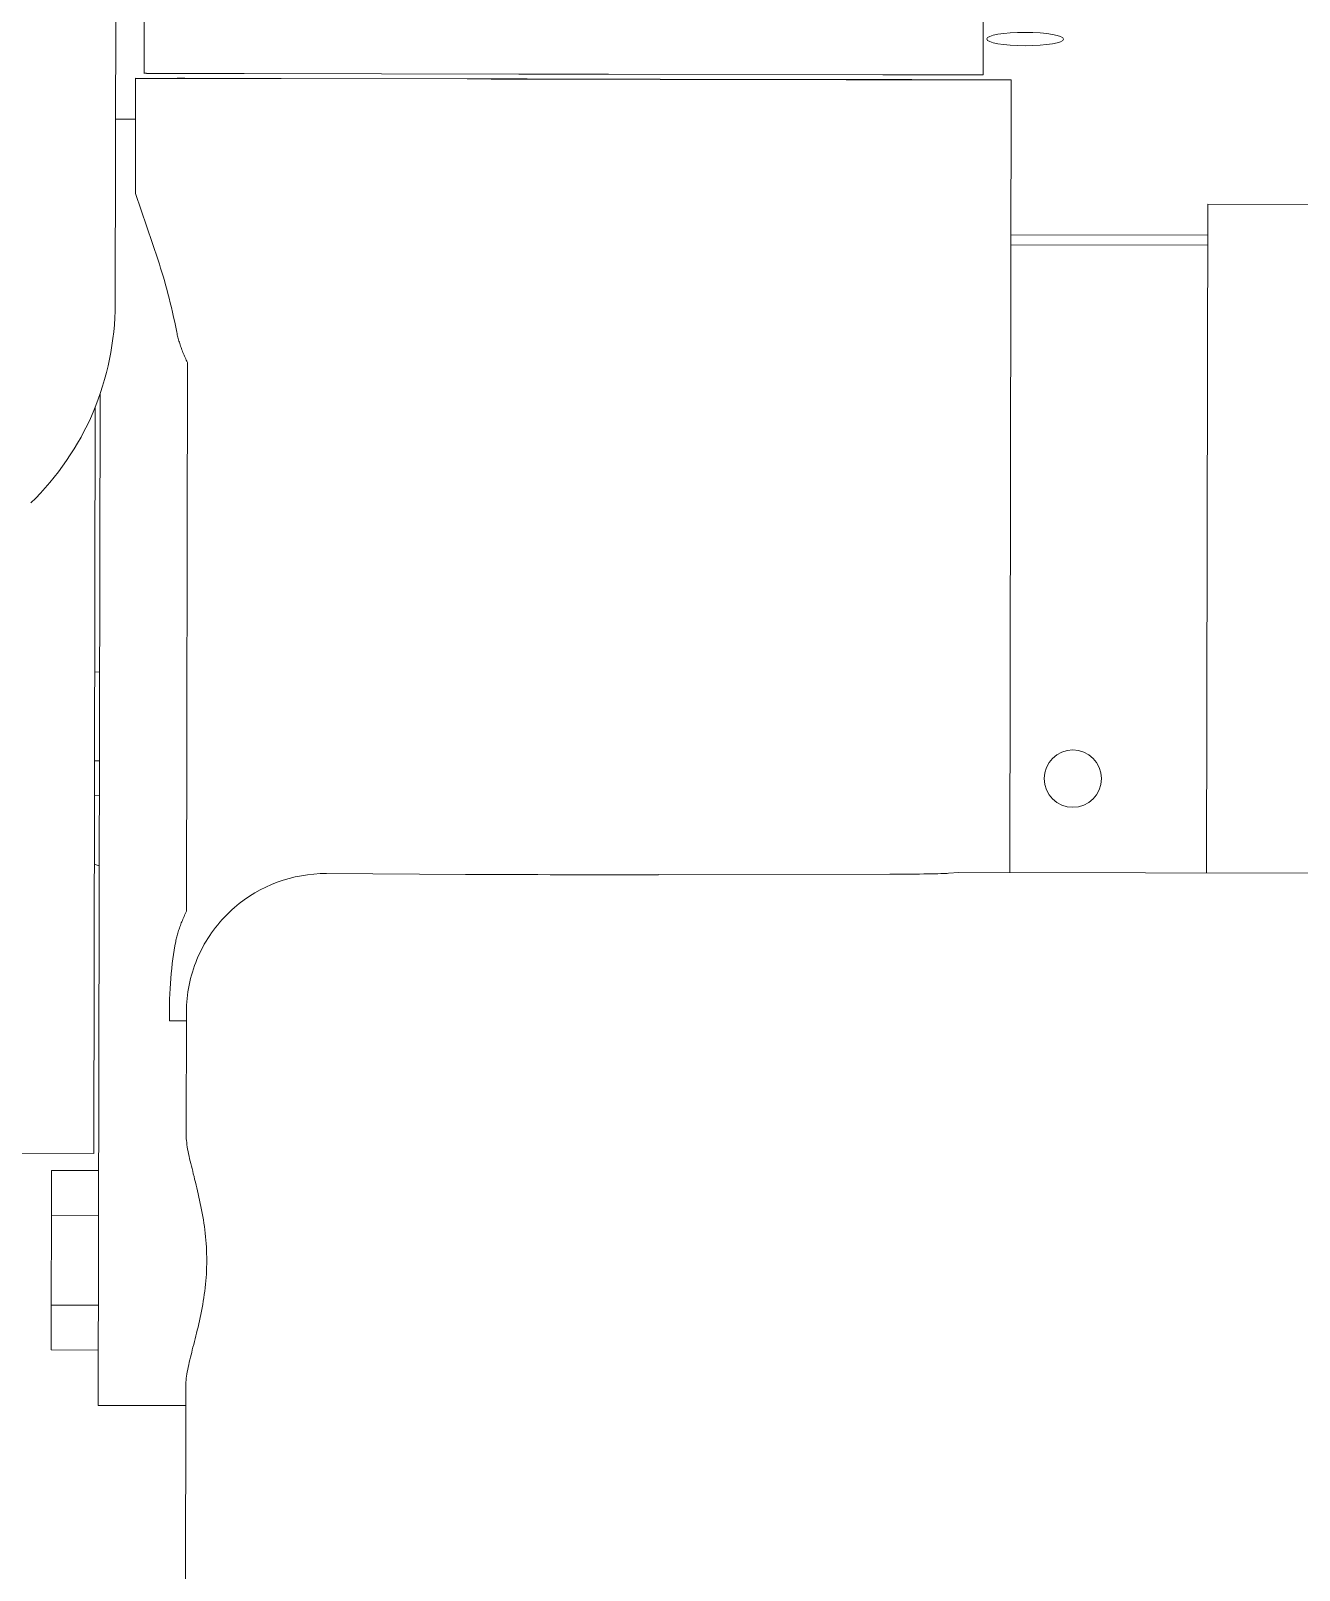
# Model space of a CAD drawing. Extents: x 766778 to 845620, y 133762 to 209800.
# Drawn here: x 786480.5 to 786661.9, y 190364.5 to 190584.6 of the extents above; entities that cross this region are included whole.
import ezdxf

# ---------------------------------------------------------------- set-up
doc = ezdxf.new("R2010")
doc.units = 0
doc.header["$MEASUREMENT"] = 0
doc.layers.get('0').update_dxf_attribs({"color": 1, "linetype": 'CONTINUOUS'})
doc.layers.add('LA-4748_SHOWN', color=2, linetype='CONTINUOUS', lineweight=53)

# ---------------------------------------------------------------- blocks, each defined once
blk = doc.blocks.new('ENGINE')
at = {"layer": 'LA-4748_SHOWN', "color": 252, "lineweight": 5}
for p, q in [((945441.96, 205236.77), (945442.37, 205313.82)), ((945446.21, 205269.74), (945446.34, 205294.74)), ((945566.21, 205269.11), (945566.34, 205294.11)), ((945445, 205269.03), (945444.92, 205252.59)), ((945450.96, 205269.01), (945445, 205269.04)), ((945445, 205269.04), (945445, 205269.03)), ((945445, 205269.03), (945450.96, 205269)), ((945446.55, 205269.74), (945450.77, 205269.71)), ((945492.42, 205268.8), (945459.34, 205268.97)), ((945459.34, 205268.95), (945492.4, 205268.78)), ((945460.53, 205269.66), (945499.8, 205269.45)), ((945512.62, 205269.38), (945551.88, 205269.18)), ((945553.07, 205268.48), (945519.99, 205268.65)), ((945520, 205268.63), (945553.07, 205268.46)), ((945568.71, 205268.39), (945561.45, 205268.43)), ((945561.45, 205268.42), (945568.72, 205268.38)), ((945561.64, 205269.13), (945565.86, 205269.11)), ((945570.2, 205268.38), (945569.61, 205155.05)), ((945442.1, 205263.2), (945444.97, 205263.19)), ((945448.13, 205243.01), (945444.92, 205252.59)), ((945597.77, 205154.9), (945598.27, 205250.51)), ((945613.25, 205250.43), (945598.27, 205250.51)), ((945598.25, 205246.07), (945570.09, 205246.22)), ((945598.24, 205244.64), (945570.08, 205244.79)), ((945441.91, 205234.79), (945441.95, 205235.78)), ((945441.95, 205235.78), (945441.96, 205236.77)), ((945441.75, 205232.82), (945441.84, 205233.8)), ((945441.84, 205233.8), (945441.91, 205234.79)), ((945441.32, 205229.87), (945441.49, 205230.85)), ((945441.49, 205230.85), (945441.63, 205231.83)), ((945441.63, 205231.83), (945441.75, 205232.82)), ((945450.8, 205232.53), (945450.77, 205232.7)), ((945450.84, 205232.35), (945450.8, 205232.53)), ((945450.88, 205232.17), (945450.84, 205232.35)), ((945450.93, 205231.99), (945450.88, 205232.17)), ((945450.97, 205231.81), (945450.93, 205231.99)), ((945451.02, 205231.63), (945450.97, 205231.81)), ((945451.07, 205231.45), (945451.02, 205231.63)), ((945451.13, 205231.27), (945451.07, 205231.45)), ((945451.18, 205231.09), (945451.13, 205231.27)), ((945451.24, 205230.91), (945451.18, 205231.09)), ((945451.3, 205230.73), (945451.24, 205230.91)), ((945440.92, 205227.93), (945441.13, 205228.9)), ((945441.13, 205228.9), (945441.32, 205229.87)), ((945451.36, 205230.55), (945451.3, 205230.73)), ((945451.43, 205230.37), (945451.36, 205230.55)), ((945451.49, 205230.18), (945451.43, 205230.37)), ((945451.56, 205230), (945451.49, 205230.18)), ((945451.64, 205229.82), (945451.56, 205230)), ((945451.71, 205229.64), (945451.64, 205229.82)), ((945451.79, 205229.45), (945451.71, 205229.64)), ((945451.87, 205229.27), (945451.79, 205229.45)), ((945451.95, 205229.09), (945451.87, 205229.27)), ((945452.03, 205228.91), (945451.95, 205229.09)), ((945452.11, 205228.73), (945452.03, 205228.91)), ((945452.2, 205228.55), (945452.11, 205228.73)), ((945452.29, 205228.37), (945452.2, 205228.55)), ((945440.42, 205226.01), (945440.68, 205226.97)), ((945440.68, 205226.97), (945440.92, 205227.93)), ((945451.88, 205149.91), (945452.29, 205228.37)), ((945439.83, 205224.12), (945440.13, 205225.06)), ((945440.13, 205225.06), (945440.42, 205226.01)), ((945438.49, 205115.35), (945439.05, 205222.04)), ((945438.76, 205221.35), (945439.14, 205222.26)), ((945439.01, 205079.3), (945439.77, 205223.95)), ((945439.14, 205222.26), (945439.49, 205223.19)), ((945439.49, 205223.19), (945439.83, 205224.12)), ((945437.93, 205219.54), (945438.36, 205220.44)), ((945438.36, 205220.44), (945438.76, 205221.35)), ((945436.53, 205216.92), (945437.02, 205217.78)), ((945437.02, 205217.78), (945437.48, 205218.66)), ((945437.48, 205218.66), (945437.93, 205219.54)), ((945435.48, 205215.24), (945436.01, 205216.07)), ((945436.01, 205216.07), (945436.53, 205216.92)), ((945433.76, 205212.81), (945434.36, 205213.61)), ((945434.36, 205213.61), (945434.93, 205214.42)), ((945434.93, 205214.42), (945435.48, 205215.24)), ((945431.86, 205210.52), (945432.52, 205211.27)), ((945432.52, 205211.27), (945433.15, 205212.03)), ((945433.15, 205212.03), (945433.76, 205212.81)), ((945429.8, 205208.38), (945430.51, 205209.08)), ((945430.51, 205209.08), (945431.19, 205209.79)), ((945431.19, 205209.79), (945431.86, 205210.52)), ((945439.56, 205184.16), (945438.85, 205184.22)), ((945439.49, 205171.47), (945438.78, 205171.48)), ((945438.76, 205166.49), (945439.47, 205166.49)), ((945438.7, 205156.69), (945439.41, 205156.45)), ((945491.81, 205155.06), (945471.91, 205155.24)), ((945552.47, 205154.87), (945519.4, 205154.92)), ((945562.31, 205155.08), (945560.85, 205154.98)), ((945754.53, 205154.07), (945562.31, 205155.08)), ((945451.52, 205149.17), (945451.6, 205149.36)), ((945451.6, 205149.36), (945451.69, 205149.54)), ((945451.69, 205149.54), (945451.78, 205149.73)), ((945451.78, 205149.73), (945451.88, 205149.91)), ((945457.28, 205149.06), (945457.62, 205149.41)), ((945457.62, 205149.41), (945457.97, 205149.74)), ((945457.97, 205149.74), (945458.33, 205150.08)), ((945458.33, 205150.08), (945458.71, 205150.42)), ((945450.67, 205146.98), (945450.73, 205147.16)), ((945450.73, 205147.16), (945450.79, 205147.34)), ((945450.79, 205147.34), (945450.85, 205147.52)), ((945450.85, 205147.52), (945450.91, 205147.7)), ((945450.91, 205147.7), (945450.98, 205147.88)), ((945450.98, 205147.88), (945451.05, 205148.07)), ((945451.05, 205148.07), (945451.12, 205148.25)), ((945451.12, 205148.25), (945451.19, 205148.43)), ((945451.19, 205148.43), (945451.27, 205148.62)), ((945451.27, 205148.62), (945451.35, 205148.8)), ((945451.35, 205148.8), (945451.43, 205148.99)), ((945451.43, 205148.99), (945451.52, 205149.17)), ((945455.44, 205146.82), (945455.73, 205147.21)), ((945455.73, 205147.21), (945456.02, 205147.6)), ((945456.02, 205147.6), (945456.32, 205147.97)), ((945456.32, 205147.97), (945456.63, 205148.34)), ((945456.63, 205148.34), (945456.96, 205148.7)), ((945456.96, 205148.7), (945457.28, 205149.06)), ((945450.31, 205145.6), (945450.35, 205145.77)), ((945450.35, 205145.77), (945450.39, 205145.94)), ((945450.39, 205145.94), (945450.43, 205146.11)), ((945450.43, 205146.11), (945450.47, 205146.28)), ((945450.47, 205146.28), (945450.52, 205146.46)), ((945450.52, 205146.46), (945450.57, 205146.63)), ((945450.57, 205146.63), (945450.62, 205146.81)), ((945450.62, 205146.81), (945450.67, 205146.98)), ((945454.17, 205144.77), (945454.4, 205145.19)), ((945454.4, 205145.19), (945454.65, 205145.61)), ((945454.65, 205145.61), (945454.9, 205146.02)), ((945454.9, 205146.02), (945455.17, 205146.42)), ((945455.17, 205146.42), (945455.44, 205146.82)), ((945453.16, 205142.59), (945453.34, 205143.04)), ((945453.34, 205143.04), (945453.53, 205143.48)), ((945453.53, 205143.48), (945453.73, 205143.91)), ((945453.73, 205143.91), (945453.95, 205144.34)), ((945453.95, 205144.34), (945454.17, 205144.77)), ((945452.42, 205140.3), (945452.55, 205140.77)), ((945452.55, 205140.77), (945452.68, 205141.23)), ((945452.68, 205141.23), (945452.83, 205141.69)), ((945452.83, 205141.69), (945452.99, 205142.14)), ((945452.99, 205142.14), (945453.16, 205142.59)), ((945451.97, 205137.93), (945452.03, 205138.41)), ((945452.03, 205138.41), (945452.11, 205138.89)), ((945452.11, 205138.89), (945452.21, 205139.36)), ((945452.21, 205139.36), (945452.31, 205139.84)), ((945452.31, 205139.84), (945452.42, 205140.3)), ((945451.81, 205135.98), (945451.83, 205136.47)), ((945451.83, 205136.47), (945451.86, 205136.96)), ((945451.86, 205136.96), (945451.91, 205137.44)), ((945451.91, 205137.44), (945451.97, 205137.93)), ((945449.38, 205134.26), (945450.25, 205134.25)), ((945451.71, 205117.88), (945451.8, 205135.48)), ((945451.8, 205135.48), (945451.81, 205135.98)), ((945451.71, 205117.64), (945451.71, 205117.88)), ((945451.73, 205117.39), (945451.71, 205117.64)), ((945451.75, 205117.12), (945451.73, 205117.39)), ((945451.78, 205116.84), (945451.75, 205117.12)), ((945451.81, 205116.54), (945451.78, 205116.84)), ((945451.86, 205116.23), (945451.81, 205116.54)), ((945438.49, 205115.35), (945413.49, 205115.49)), ((945451.91, 205115.91), (945451.86, 205116.23)), ((945451.97, 205115.58), (945451.91, 205115.91)), ((945452.04, 205115.24), (945451.97, 205115.58)), ((945452.11, 205114.89), (945452.04, 205115.24)), ((945452.19, 205114.54), (945452.11, 205114.89)), ((945452.27, 205114.19), (945452.19, 205114.54)), ((945452.35, 205113.83), (945452.27, 205114.19)), ((945432.28, 205087.26), (945432.41, 205112.92)), ((945432.41, 205112.92), (945439.18, 205112.89)), ((945452.44, 205113.48), (945452.35, 205113.83)), ((945452.53, 205113.12), (945452.44, 205113.48)), ((945452.62, 205112.75), (945452.53, 205113.12)), ((945452.71, 205112.37), (945452.62, 205112.75)), ((945452.81, 205111.98), (945452.71, 205112.37)), ((945452.9, 205111.59), (945452.81, 205111.98)), ((945453, 205111.18), (945452.9, 205111.59)), ((945453.1, 205110.77), (945453, 205111.18)), ((945453.21, 205110.35), (945453.1, 205110.77)), ((945453.31, 205109.92), (945453.21, 205110.35)), ((945453.41, 205109.49), (945453.31, 205109.92)), ((945453.51, 205109.04), (945453.41, 205109.49)), ((945453.6, 205108.6), (945453.51, 205109.04)), ((945453.7, 205108.14), (945453.6, 205108.6)), ((945453.79, 205107.68), (945453.7, 205108.14)), ((945453.88, 205107.22), (945453.79, 205107.68)), ((945432.38, 205106.51), (945439.15, 205106.47)), ((945453.97, 205106.75), (945453.88, 205107.22)), ((945454.05, 205106.27), (945453.97, 205106.75)), ((945454.13, 205105.8), (945454.05, 205106.27)), ((945454.2, 205105.31), (945454.13, 205105.8)), ((945454.27, 205104.83), (945454.2, 205105.31)), ((945454.33, 205104.34), (945454.27, 205104.83)), ((945454.39, 205103.86), (945454.33, 205104.34)), ((945454.44, 205103.37), (945454.39, 205103.86)), ((945454.48, 205102.88), (945454.44, 205103.37)), ((945454.52, 205102.39), (945454.48, 205102.88)), ((945454.55, 205101.9), (945454.52, 205102.39)), ((945454.57, 205101.42), (945454.55, 205101.9)), ((945454.58, 205100.93), (945454.57, 205101.42)), ((945454.59, 205100.45), (945454.58, 205100.93)), ((945454.55, 205098.53), (945454.57, 205099.01)), ((945454.57, 205099.01), (945454.59, 205099.49)), ((945454.59, 205099.97), (945454.59, 205100.45)), ((945454.59, 205099.49), (945454.59, 205099.97)), ((945454.35, 205096.09), (945454.4, 205096.58)), ((945454.4, 205096.58), (945454.45, 205097.06)), ((945454.45, 205097.06), (945454.49, 205097.55)), ((945454.49, 205097.55), (945454.53, 205098.04)), ((945454.53, 205098.04), (945454.55, 205098.53)), ((945454.07, 205094.15), (945454.15, 205094.63)), ((945454.15, 205094.63), (945454.22, 205095.12)), ((945454.22, 205095.12), (945454.29, 205095.6)), ((945454.29, 205095.6), (945454.35, 205096.09)), ((945432.31, 205093.68), (945439.08, 205093.64)), ((945453.61, 205091.81), (945453.71, 205092.27)), ((945453.71, 205092.27), (945453.81, 205092.74)), ((945453.81, 205092.74), (945453.9, 205093.2)), ((945453.9, 205093.2), (945453.99, 205093.68)), ((945453.99, 205093.68), (945454.07, 205094.15)), ((945453.1, 205089.61), (945453.2, 205090.04)), ((945453.2, 205090.04), (945453.31, 205090.47)), ((945453.31, 205090.47), (945453.41, 205090.91)), ((945453.41, 205090.91), (945453.51, 205091.36)), ((945453.51, 205091.36), (945453.61, 205091.81)), ((945452.58, 205087.59), (945452.68, 205087.98)), ((945452.68, 205087.98), (945452.78, 205088.38)), ((945452.78, 205088.38), (945452.89, 205088.78)), ((945452.89, 205088.78), (945452.99, 205089.19)), ((945452.99, 205089.19), (945453.1, 205089.61)), ((945432.28, 205087.26), (945439.05, 205087.23)), ((945452.04, 205085.43), (945452.12, 205085.78)), ((945452.12, 205085.78), (945452.21, 205086.14)), ((945452.21, 205086.14), (945452.3, 205086.49)), ((945452.3, 205086.49), (945452.39, 205086.85)), ((945452.39, 205086.85), (945452.48, 205087.22)), ((945452.48, 205087.22), (945452.58, 205087.59)), ((945451.6, 205083.14), (945451.64, 205083.44)), ((945451.64, 205083.44), (945451.69, 205083.75)), ((945451.69, 205083.75), (945451.75, 205084.07)), ((945451.75, 205084.07), (945451.81, 205084.4)), ((945451.81, 205084.4), (945451.88, 205084.73)), ((945451.88, 205084.73), (945451.96, 205085.08)), ((945451.96, 205085.08), (945452.04, 205085.43)), ((945451.31, 205041.32), (945451.52, 205082.09)), ((945451.52, 205082.09), (945451.53, 205082.33)), ((945451.53, 205082.33), (945451.54, 205082.59)), ((945451.54, 205082.59), (945451.57, 205082.86)), ((945451.57, 205082.86), (945451.6, 205083.14)), ((945439.01, 205079.3), (945451.51, 205079.24))]:
    blk.add_line(p, q, dxfattribs=at)
blk.add_circle((945578.68, 205168.44), 4.1, dxfattribs=at)
for centre, major_axis, ratio in [((945572.23, 205274.21), (5.5, -0.03), 0.173648), ((945461.7, 205268.96), (4.1, -0.02), 0.000169), ((945461.7, 205268.94), (4.1, -0.02), 0.000169), ((945550.7, 205268.49), (4.1, -0.02), 0.000169), ((945550.7, 205268.47), (4.1, -0.02), 0.000169)]:
    blk.add_ellipse(centre, major_axis=major_axis, ratio=ratio, dxfattribs=at)
for centre, major_axis, ratio, start_param, end_param in [((945506.21, 205269.43), (-60, 0.32), 0.000169, 6.283185, 6.390238), ((945461.71, 205269.65), (-11, 0.06), 0.000169, 0.107053, 1.463744), ((945461.7, 205268.96), (-11, 0.06), 0.000169, 4.929442, 6.067032), ((945461.7, 205268.94), (-11, 0.06), 0.000169, 0.215649, 1.353743), ((945506.2, 205268.72), (64.08, -0.34), 0.000169, 4.495336, 4.929442), ((945506.21, 205268.71), (-70.07, 0.37), 0.000169, 4.712506, 4.910469), ((945506.21, 205269.43), (60, -0.32), 0.000169, 4.605336, 4.819442), ((945506.19, 205268.71), (-70.1, 0.37), 0.000169, 4.514352, 4.712271), ((945550.71, 205269.18), (11, -0.06), 0.000169, 4.819442, 6.176133), ((945550.7, 205268.49), (11, -0.06), 0.000169, 0.216154, 1.353743), ((945550.7, 205268.47), (11, -0.06), 0.000169, 4.929442, 6.067537), ((945506.21, 205269.43), (60, -0.32), 0.000169, 6.176133, 6.283185), ((945506.2, 205268.72), (64, -0.34), 0.000169, 6.067537, 6.499339), ((945440.27, 205189.21), (0.33, 64), 0.219055, 5.460704, 5.711839), ((945471.8, 205135.24), (-13.8, 14.53), 0.996118, 5.5164, 6.23515), ((945505.61, 205156.09), (-64.08, 0.34), 0.017624, 1.353743, 1.787849), ((945550.11, 205155.07), (-11, 0.06), 0.017624, 1.787849, 2.925944), ((945452.66, 205135.35), (-0.08, -15), 0.219055, 3.963283, 4.786448), ((945440.27, 205189.21), (0.33, 64), 0.219055, 3.963283, 3.963719), ((945461, 205134.19), (-11, 0.06), 0.000169, 0.215649, 0.580181)]:
    blk.add_ellipse(centre, major_axis=major_axis, ratio=ratio, start_param=start_param, end_param=end_param, dxfattribs=at)

msp = doc.modelspace()

# ---------------------------------------------------------------- block references
at = {"color": 7, "linetype": 'Continuous', "rotation": 0.1984573570547499}
msp.add_blockref('ENGINE', (-158232.80366, -17964.77499), dxfattribs=at)

doc.saveas('drawing.dxf')
